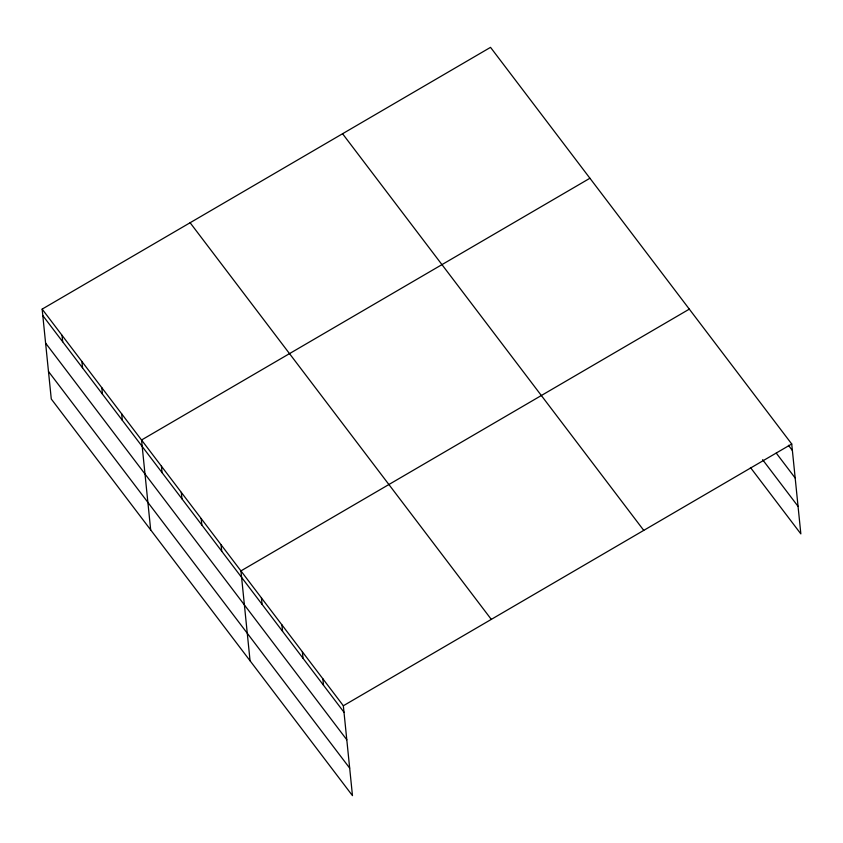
<?xml version="1.0" encoding="UTF-8"?>
<svg xmlns="http://www.w3.org/2000/svg" width="843" height="843" viewBox="0 0 843 843"><rect width="100%" height="100%" fill="white"/><g stroke="black" fill="none" stroke-linecap="round" stroke-linejoin="round"><path stroke-width="1.26" d="M42.15 309.118L343.343 705.76L352.469 795.644L51.275 399.002L42.15 309.118L490.531 47.356L791.725 443.998L800.85 533.882L750.439 467.496M589.921 178.252L141.54 440.004L150.676 529.889M689.311 309.139L240.94 570.901L250.065 660.786M343.343 705.76L791.725 443.998M788.437 445.294L792.378 450.478M776.266 453.113L795.17 478.002M762.609 459.677L798.058 506.358M342.564 133.731L643.757 530.384M190.118 222.731L491.3 619.384M42.803 315.588L343.997 712.24M45.606 343.112L346.789 739.764M48.483 371.478L349.676 768.121M322.858 678.784L323.512 685.264M302.374 651.818L303.037 658.299M281.899 624.842L282.553 631.323M261.414 597.877L262.078 604.357M221.056 544.726L221.72 551.206M201.182 518.54L201.835 525.02M181.298 492.365L181.962 498.845M161.424 466.19L162.077 472.67M121.666 413.829L122.319 420.309M101.782 387.654L102.446 394.124M81.908 361.468L82.561 367.948M62.024 335.293L62.688 341.773"/></g></svg>
